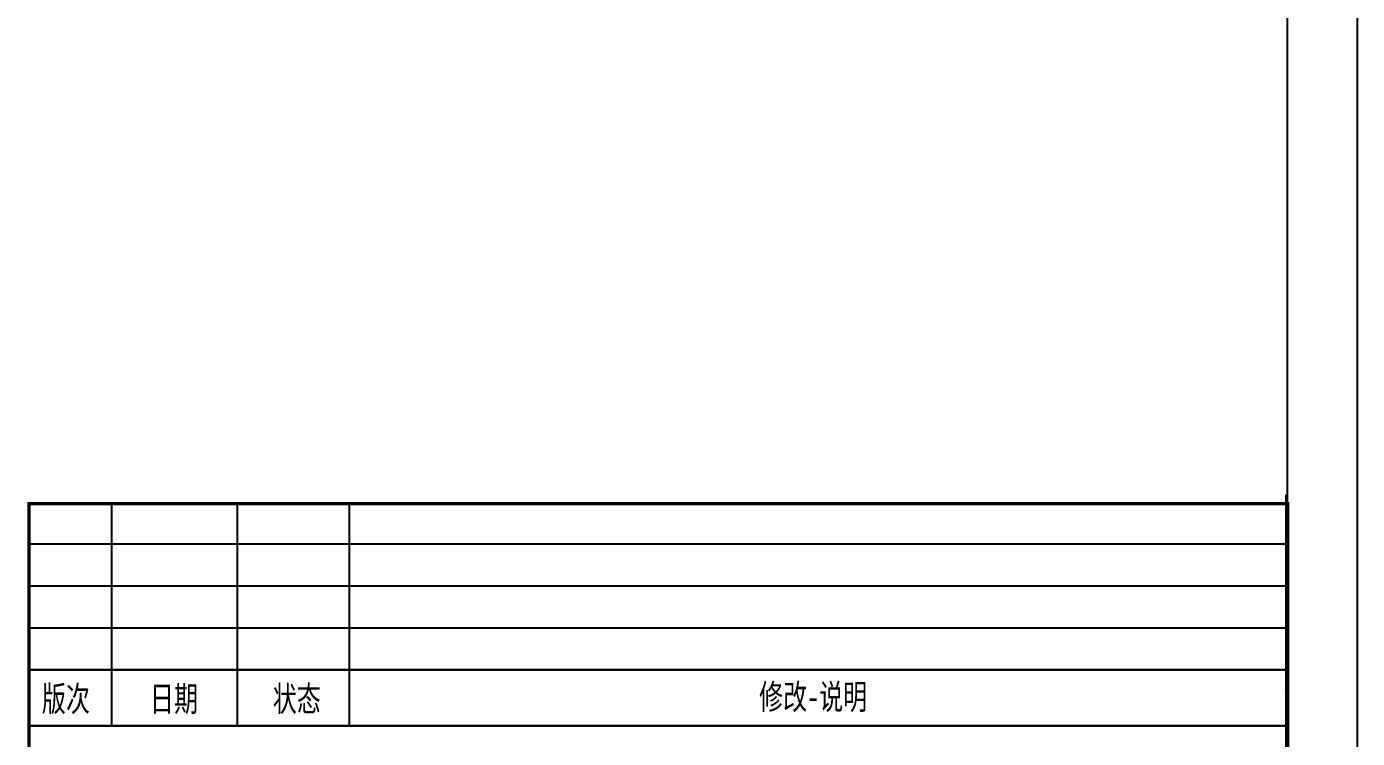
# Model space of a CAD drawing. Header units: inches. Extents: x 0 to 594, y 0 to 840.
# Drawn here: x 403.9 to 594.3, y 108.3 to 210.1 of the extents above; entities that cross this region are included whole.
import ezdxf

# ---------------------------------------------------------------- set-up
doc = ezdxf.new("R2010")
doc.units = ezdxf.units.IN
doc.header["$MEASUREMENT"] = 0
doc.layers.add('1', color=7, linetype='Continuous')
doc.layers.add('GT_1', color=7, linetype='Continuous')
doc.styles.add('宋体', font='', dxfattribs={"width": 0.7})
doc.styles.get('宋体').set_extended_font_data('SimSun')

# ---------------------------------------------------------------- blocks, each defined once
blk = doc.blocks.new('图签')
at = {"layer": '1'}
for p, q in [((-180, 59.93), (-180, 131.76)), ((-0.2, 59.71), (-0.2, 133.01)), ((0, 60.06), (0, 131.76)), ((-0.72, 105.01), (-0.72, 105.01)), ((-0.72, 105.01), (-0.72, 105.01)), ((-0.72, 105.01), (-0.72, 105.01)), ((-0.72, 105.01), (-0.72, 105.01)), ((-0.53, 105.36), (-0.53, 105.36)), ((-0.53, 105.36), (-0.53, 105.36)), ((-0.53, 105.36), (-0.53, 105.36)), ((-0.53, 105.36), (-0.53, 105.36))]:
    blk.add_line(p, q, dxfattribs=at)
at = {"layer": '1', "color": 7}
blk.add_line((0.34, 123.67), (0.34, 123.67), dxfattribs=at)
blk.add_line((0.34, 123.67), (0.34, 123.67), dxfattribs=at)
blk.add_line((0.34, 123.67), (0.34, 123.67), dxfattribs=at)
blk.add_line((0.34, 123.67), (0.34, 123.67), dxfattribs=at)
at = {"layer": '1', "color": 7, "const_width": 0.5}
blk.add_lwpolyline([(-180, 0), (0, 0), (0, 131.76), (-180, 131.76)], close=True, dxfattribs=at)
at = {"layer": '1', "color": 7, "const_width": 0.3}
for points in [[(-168.2, 132), (-168.2, 100)], [(-150.2, 132), (-150.2, 100)], [(-134.2, 132), (-134.2, 100)], [(-180.2, 126), (-0.2, 126)], [(-180.2, 120), (-0.2, 120)], [(-180.2, 114), (-0.2, 114)], [(-180.2, 108), (-0.2, 108)], [(-180.2, 100), (-0.2, 100)]]:
    blk.add_lwpolyline(points, dxfattribs=at)
at = {"layer": '1', "color": 7, "style": '宋体', "width": 0.7}
for s, p in [('版次', (-178.16, 102.07)), ('日期 ', (-162.71, 102.07)), ('状态', (-145.14, 102.07)), ('修改-说明', (-75.58, 102.36))]:
    blk.add_text(s, height=3.6, dxfattribs=at).set_placement(p)
blk = doc.blocks.new('*U32')
blk.add_blockref('图签', (0, 0))
blk = doc.blocks.new('2016-A1-ISO')
at = {"layer": 'GT_1'}
blk.add_line((594, 0), (594, 420), dxfattribs=at)
at = {"layer": 'GT_1', "color": 1}
blk.add_line((584, 10), (584, 410), dxfattribs=at)
blk.add_blockref('*U32', (584, 10))

msp = doc.modelspace()

# ---------------------------------------------------------------- block references
at = {"layer": 'GT_1', "color": 3}
msp.add_blockref('2016-A1-ISO', (0.26, 0.11), dxfattribs=at)

doc.saveas('drawing.dxf')
